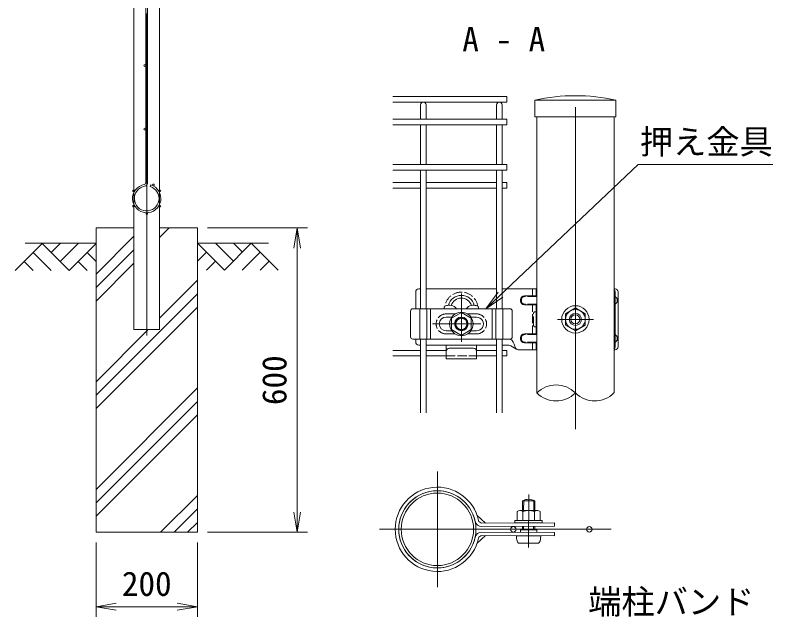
# Model space of a CAD drawing. Units: millimetres, scale not verified. Extents: x -4200 to 4200, y -2970 to 2970.
# Drawn here: x -563 to 932, y -673 to 513 of the extents above; entities that cross this region are included whole.
import ezdxf
from ezdxf.enums import TextEntityAlignment as Align

# ---------------------------------------------------------------- set-up
doc = ezdxf.new("R2010")
doc.units = ezdxf.units.MM
doc.header["$LTSCALE"] = 20
doc.linetypes.add('DASHED', pattern=[7.5, 6, -1.5])
doc.linetypes.add('USER1', pattern=[50.8, 31.75, -6.35, 6.35, -6.35])
for name, color, linetype, lineweight in [('0-0_D-TTL-TXT', 7, 'Continuous', 18), ('0-3_D-STR1', 1, 'Continuous', 18), ('0-4_D-BMK', 2, 'USER1', 13), ('0-5_D-STR2', 7, 'Continuous', 9), ('0-6_D-STR-DIM', 7, 'Continuous', 9), ('0-7_0', 7, 'Continuous', 9), ('0-8_D-BGD', 7, 'Continuous', 9), ('0-9_D-STR3', 3, 'Continuous', 13), ('0-A_D-STR-TXT', 7, 'Continuous', 9), ('0-E_D-STR4', 7, 'Continuous', 9), ('0-F_D-DCR-HCH', 7, 'Continuous', 9)]:
    doc.layers.add(name, color=color, linetype=linetype, lineweight=lineweight)
doc.styles.add('ＭＳ ゴシック', font='')
doc.styles.get('ＭＳ ゴシック').set_extended_font_data('MS Gothic')

# ---------------------------------------------------------------- blocks, each defined once
blk = doc.blocks.new('U31')
at = {"layer": '0-4_D-BMK'}
for p, q in [((-1500, -295.8), (-1500, 426)), ((0, 240), (0, -240)), ((236.5, 0), (-236.5, 0)), ((-1880, -60), (-1120, -60))]:
    blk.add_line(p, q, dxfattribs=at)
at = {"layer": '0-9_D-STR3'}
for p, q in [((-2060, 400), (-2036, 400)), ((-1964, 400), (-1036, 400)), ((-964, 400), (-508, 400)), ((-517.5, 400), (-517.5, 310)), ((508, 400), (522.4, 400)), ((-2100, 360), (-2100, 140)), ((-508, 310), (-670.1, 310)), ((522.4, -360), (522.4, 360)), ((561.1, -360), (561.1, 360)), ((-720, 260), (-720, 240)), ((510.5, 260), (510.5, 240)), ((-2169, 110), (-2169, -230)), ((-861, 140), (-2139, 140)), ((-2045.5, 140), (-2045.5, -260)), ((-1954, 140), (-1954, -260)), ((-1905, 140), (-1905, -260)), ((-1726, 140), (-1726, 160)), ((-1274, 140), (-1274, 160)), ((-1095, 140), (-1095, -260)), ((-1046, 140), (-1046, -260)), ((-954.5, 140), (-954.5, -260)), ((-831, 110), (-831, -230)), ((-508, 190), (-670.1, 190)), ((-517.5, -190), (-517.5, 190)), ((-517.5, 100), (-508, 100)), ((0, 150), (-130, 74.9)), ((0, 150), (130, 74.9)), ((-1626.2, 30), (-1700, 30)), ((-1300, 30), (-1373.8, 30)), ((-510.1, -80), (-510.1, 80)), ((-130, -74.9), (-130, 74.9)), ((130, -74.9), (130, 74.9)), ((0, -150), (-130, -74.9)), ((0, -150), (130, -74.9)), ((-1626.2, -150), (-1700, -150)), ((-1300, -150), (-1373.8, -150)), ((-508, -190), (-670.1, -190)), ((-517.5, -100), (-508, -100)), ((-2139, -260), (-861, -260)), ((-2100, -260), (-2100, -297.3)), ((-720, -260), (-720, -240)), ((510.5, -260), (510.5, -240)), ((-2036, -337.3), (-2060, -337.3)), ((-1710, -337.3), (-1964, -337.3)), ((-1700, -340), (-1300, -340)), ((-1700, -416.4), (-1700, -347.3)), ((-1660, -380), (-1340, -380)), ((-1300, -416.4), (-1300, -347.3)), ((-1290, -337.3), (-1036, -337.3)), ((-964, -337.3), (-900, -337.3)), ((-508, -310), (-670.1, -310)), ((-517.5, -400), (-517.5, -310)), ((-1700, -520), (-1700, -416.4)), ((-1300, -416.4), (-1300, -520)), ((-752.3, -400), (-508, -400)), ((508, -400), (522.4, -400)), ((-1700, -520), (-1300, -520))]:
    blk.add_line(p, q, dxfattribs=at)
at = {"layer": '0-9_D-STR3', "linetype": 'DASHED'}
for p, q in [((-563.5, 400), (-563.5, 300)), ((-508, 300), (-670.1, 300)), ((509.5, 300), (508, 300)), ((-710, 260), (-710, 240)), ((-508, 200), (-670.1, 200)), ((-563.5, -200), (-563.5, 200)), ((509.5, 200), (508, 200)), ((549.5, 240), (549.5, 260)), ((-529.5, 100), (-517.5, 100)), ((-1582, 71.5), (-1700, 71.5)), ((-1300, 71.5), (-1418, 71.5)), ((-549.5, -80), (-549.5, 80)), ((521.8, -80), (521.8, 80)), ((-1582, -191.5), (-1700, -191.5)), ((-1300, -191.5), (-1418, -191.5)), ((-529.5, -100), (-517.5, -100)), ((-710, -260), (-710, -240)), ((-508, -200), (-670.1, -200)), ((509.5, -200), (508, -200)), ((549.5, -240), (549.5, -260)), ((-508, -300), (-670.1, -300)), ((-563.5, -400), (-563.5, -300)), ((509.5, -300), (508, -300)), ((-1700, -480), (-1300, -480))]:
    blk.add_line(p, q, dxfattribs=at)
at = {"layer": '0-9_D-STR3'}
blk.add_lwpolyline([(-1370, -135.1), (-1500, -210.1), (-1630, -135.1), (-1630, 15.1), (-1500, 90.1), (-1370, 15.1)], close=True, dxfattribs=at)
for centre, radius in [((0, 0), 180), ((0, 0), 130), ((-1500, -60), 155), ((-1500, -60), 90), ((-1500, -60), 80), ((-1500, -60), 74), ((0, 0), 80), ((0, 0), 58.4)]:
    blk.add_circle(centre, radius, dxfattribs=at)
for centre, radius, start, end in [((-2060, 360), 40, 90, 180), ((521.1, 360), 40, 0, 88.20323), ((-1500, 140), 176, 90, 164.83919), ((-1500, 140), 176, 15.16081, 90), ((-670, 260), 50, 90.13848, 180), ((482.4, 360), 40, 0, 50.24468), ((-1500, 140), 140, 90, 161.88318), ((-1500, 140), 140, 18.11682, 90), ((-670, 240), 50, 180, 269.92922), ((460.5, 260), 50, 0, 18.35615), ((460.5, 240), 50, 341.64385, 0), ((-2139, 110), 30, 90, 180), ((-1735.1, 177.8), 20, 297.00649, 344.38101), ((-1659.5, 66.5), 120, 94.96654, 117.99904), ((-1659.5, 66.5), 120, 77.27818, 94.96654), ((-1659.5, 66.5), 120, 37.78277, 77.27818), ((-1340.5, 66.5), 120, 102.72182, 142.21723), ((-1340.5, 66.5), 120, 85.03346, 102.72182), ((-1340.5, 66.5), 120, 62.00096, 85.03346), ((-1264.9, 177.8), 20, 195.61899, 242.99351), ((-861, 110), 30, 0, 90), ((-1700, -60), 90, 90, 180), ((-1670, -32), 70, 54.69388, 62.36991), ((-1670, -32), 70, 54.69388, 62.36991), ((-1330, -32), 70, 117.63009, 125.30612), ((-1330, -32), 70, 117.63009, 125.30612), ((-1300, -60), 90, 269.99997, 90), ((-490.1, 80), 20, 153.31375, 180), ((-1700, -60), 90, 180, 270), ((-490.1, -80), 20, 180, 206.68625), ((-670, -240), 50, 90.07078, 180), ((-2139, -230), 30, 180, 270), ((-2060, -297.3), 40, 180, 270), ((-861, -230), 30, 270, 360), ((-934.3, -375), 140, 9.51023, 55.63601), ((-670, -260), 50, 180, 269.86152), ((460.5, -240), 50, 0, 18.35615), ((460.5, -260), 50, 341.64385, 0), ((-1710, -347.3), 10, 0, 90), ((-1660, -420), 40, 90, 180), ((-1340, -420), 40, 0, 90), ((-1290, -347.3), 10, 90, 180), ((-900.1, -477.3), 140, 47.19871, 89.95462), ((-737, -301.2), 100, 227.19871, 261.22936), ((-737, -342), 60, 189.51019, 255.27781), ((482.4, -360), 40, 309.75532, 0), ((521.1, -360), 40, 271.79677, 0)]:
    blk.add_arc(centre, radius, start, end, dxfattribs=at)
at = {"layer": '0-9_D-STR3', "linetype": 'DASHED'}
for centre, radius, start, end in [((-1500, 140), 218.2, 90, 171.45333), ((-1500, 140), 218.2, 8.54667, 90), ((-670, 260), 40, 90.15483, 180), ((509.5, 260), 40, 0, 90), ((-670, 240), 40, 180, 269.92087), ((509.5, 240), 40, 270, 0), ((-529.5, 80), 20, 90, 180), ((-1700, -60), 131.5, 90, 270), ((-1300, -60), 131.5, 270, 90), ((501.8, 80), 20, 0, 71.99643), ((-529.5, -80), 20, 180, 270), ((501.8, -80), 20, 288.00357, 0), ((-670, -240), 40, 90.07913, 180), ((-670, -260), 40, 180, 269.84517), ((509.5, -240), 40, 0, 90), ((509.5, -260), 40, 270, 0)]:
    blk.add_arc(centre, radius, start, end, dxfattribs=at)
blk = doc.blocks.new('_Open')
at = {"layer": '0-7_0'}
blk.add_line((-20, 3.33), (0, 0), dxfattribs=at)
blk.add_lwpolyline([(-20, -3.33), (0, 0), (-20, 0)], dxfattribs=at)

msp = doc.modelspace()

# ---------------------------------------------------------------- linework, layer by layer
at = {"layer": '0-3_D-STR1'}
for p, q in [((-328.87, 698.98), (-328.87, -106.02)), ((-278.07, -106.02), (-278.07, 698.98)), ((462.59, 345.72), (622.19, 345.72)), ((462.59, 312.72), (462.59, 345.72)), ((622.19, 345.72), (622.19, 312.72)), ((462.59, 312.72), (622.19, 312.72)), ((466.19, -231.18), (466.19, 312.72)), ((618.59, 312.72), (618.59, -231.18)), ((-328.87, -106.02), (-278.07, -106.02))]:
    msp.add_line(p, q, dxfattribs=at)
for radius in [76.2, 71.4]:
    msp.add_circle((270.01, -500.16), radius, dxfattribs=at)
msp.add_arc((542.39, -3.56), 358.28, 77.13052, 102.86948, dxfattribs=at)
at = {"layer": '0-4_D-BMK'}
for p, q in [((-303.47, -118.02), (-303.47, 1308.98)), ((542.39, -302.86), (542.39, 381.72)), ((270.01, -385.86), (270.01, -614.46)), ((449.9, -535.95), (450.41, -431.48)), ((612.91, -500.16), (155.71, -500.16))]:
    msp.add_line(p, q, dxfattribs=at)
at = {"layer": '0-5_D-STR2'}
for p, q in [((-305.27, 708.98), (-305.27, 183.11)), ((-301.67, 708.98), (-301.67, 183.11)), ((182.39, 352.92), (407.39, 352.92)), ((407.39, 342.12), (407.39, 352.92)), ((182.39, 342.12), (407.39, 342.12)), ((236.99, 308.22), (236.99, 336.72)), ((247.79, 308.22), (247.79, 336.72)), ((386.99, 308.22), (386.99, 336.72)), ((397.79, 308.22), (397.79, 336.72)), ((182.39, 308.22), (407.39, 308.22)), ((407.39, 297.42), (407.39, 308.22)), ((182.39, 297.42), (407.39, 297.42)), ((236.99, 218.82), (236.99, 297.42)), ((247.79, 218.82), (247.79, 297.42)), ((386.99, 218.82), (386.99, 297.42)), ((397.79, 218.82), (397.79, 297.42)), ((182.39, 218.82), (407.39, 218.82)), ((407.39, 208.02), (407.39, 218.82)), ((182.39, 208.02), (407.39, 208.02)), ((236.99, -65.28), (236.99, 208.02)), ((247.79, -65.28), (247.79, 208.02)), ((386.99, -65.28), (386.99, 208.02)), ((397.79, -65.28), (397.79, 208.02)), ((182.39, 183.24), (236.99, 183.24)), ((247.79, 183.24), (386.99, 183.24)), ((397.79, 183.24), (407.39, 183.24)), ((407.39, 172.44), (407.39, 183.24)), ((-296.5, 175.36), (-295.47, 178.81)), ((182.39, 172.44), (236.99, 172.44)), ((247.79, 172.44), (386.99, 172.44)), ((397.79, 172.44), (407.39, 172.44)), ((236.99, -270.57), (236.99, -125.28)), ((247.79, -270.57), (247.79, -125.28)), ((386.99, -270.57), (386.99, -125.28)), ((397.79, -270.57), (397.79, -125.28))]:
    msp.add_line(p, q, dxfattribs=at)
for centre, radius in [((-307.07, 413.98), 1.8), ((-307.07, 288.98), 1.8), ((-290.35, 178.74), 1.8), ((-329.28, 166.88), 1.8), ((-277.66, 166.88), 1.8), ((-329.28, 137.08), 1.8), ((-277.66, 137.08), 1.8), ((-303.47, 122.18), 1.8), ((420.01, -500.16), 5.4), ((570.01, -500.16), 5.4)]:
    msp.add_circle(centre, radius, dxfattribs=at)
for centre, radius, start, end in [((242.39, 336.72), 5.4, 0, 180), ((392.39, 336.72), 5.4, 0, 180), ((-303.47, 151.98), 28, 99.83934, 73.39579), ((-308.87, 183.11), 3.6, 279.83934, 0), ((-308.87, 183.11), 7.2, 279.83934, 0), ((-303.47, 151.98), 24.4, 99.83934, 73.39579)]:
    msp.add_arc(centre, radius, start, end, dxfattribs=at)
at = {"layer": '0-6_D-STR-DIM'}
for p, q in [((-183.47, 93.98), (13.51, 93.98)), ((-6.49, -466.02), (-6.49, 53.98)), ((182.39, -147.48), (236.99, -147.48)), ((247.79, -147.48), (287.67, -147.48)), ((347.11, -147.48), (386.99, -147.48)), ((397.79, -147.48), (407.39, -147.48)), ((407.39, -147.48), (407.39, -158.28)), ((182.39, -158.28), (236.99, -158.28)), ((247.79, -158.28), (287.39, -158.28)), ((347.39, -158.28), (386.99, -158.28)), ((397.79, -158.28), (407.39, -158.28)), ((-183.47, -506.02), (13.51, -506.02)), ((-403.47, -526.02), (-403.47, -672.66)), ((-203.47, -526.02), (-203.47, -672.66)), ((-363.47, -652.66), (-243.47, -652.66))]:
    msp.add_line(p, q, dxfattribs=at)
for centre, start, end in [((504.29, -269.52), 45.18146, 134.81854), ((504.29, -192.83), 225.18146, 314.81854), ((580.49, -192.83), 225.18146, 314.81854)]:
    msp.add_arc(centre, 54.05, start, end, dxfattribs=at)
at = {"layer": '0-8_D-BGD'}
for p, q in [((-543.47, 63.98), (-403.47, 63.98)), ((-63.47, 63.98), (-203.47, 63.98))]:
    msp.add_line(p, q, dxfattribs=at)
at = {"layer": '0-9_D-STR3'}
for p, q in [((438.27, -463.11), (438.35, -443.85)), ((438.35, -443.85), (462.35, -443.97)), ((440.3, -463.11), (440.38, -442.89)), ((460.24, -463.11), (460.32, -442.99)), ((462.28, -463.11), (462.35, -443.97)), ((432.8, -463.11), (467.44, -463.11)), ((348.23, -472.1), (364.87, -487.82)), ((427.64, -482.61), (427.64, -465.21)), ((438.89, -482.61), (438.89, -465.21)), ((461.39, -482.61), (461.39, -465.21)), ((472.64, -482.61), (472.64, -465.21)), ((357.97, -487.86), (500.98, -487.17)), ((423.14, -482.61), (423.14, -487.41)), ((423.14, -487.41), (477.14, -487.41)), ((427.64, -482.61), (472.64, -482.61)), ((501.01, -487.17), (501.01, -494.07)), ((358.01, -494.76), (501.01, -494.07)), ((358.01, -505.56), (501.01, -506.25)), ((434.12, -500.83), (434.09, -505.93)), ((434.12, -500.83), (466.03, -500.99)), ((438.07, -500.85), (438.1, -494.37)), ((440.1, -500.86), (440.13, -494.36)), ((460.04, -500.96), (460.07, -494.26)), ((462.07, -500.97), (462.1, -494.25)), ((466.03, -500.99), (466, -506.09)), ((501.01, -513.15), (501.01, -506.25)), ((348.23, -528.22), (364.87, -512.5)), ((357.97, -512.46), (500.98, -513.15)), ((426.01, -512.79), (474.01, -513.02)), ((430.44, -527.21), (469.44, -527.4))]:
    msp.add_line(p, q, dxfattribs=at)
msp.add_lwpolyline([(423.14, -482.61), (477.14, -482.61), (477.14, -487.41)], dxfattribs=at)
for centre, radius, start, end in [((270.01, -500.16), 83.1, 12.31982, 347.68018), ((270.01, -500.16), 76.2, 12.31982, 347.68018), ((450.24, -466.41), 25.5, 61.65072, 117.79569), ((433.26, -471.65), 8.55, 48.83491, 131.16509), ((450.14, -494.3), 31.18, 68.85295, 111.14705), ((467.01, -471.65), 8.55, 48.86505, 131.13495), ((357.94, -480.96), 13.8, 192.31982, 270.27679), ((357.94, -480.96), 6.9, 192.31982, 270.27679), ((357.94, -519.36), 13.8, 89.72321, 167.68018), ((357.94, -519.36), 6.9, 89.72321, 167.68018)]:
    msp.add_arc(centre, radius, start, end, dxfattribs=at)
for centre, start_param, end_param in [((430.51, -512.81), 1.5707963, 3.1415927), ((469.51, -513), 3.1415927, 4.712389)]:
    msp.add_ellipse(centre, major_axis=(0.07, 14.4), ratio=0.3125, start_param=start_param, end_param=end_param, dxfattribs=at)
at = {"layer": '0-A_D-STR-TXT'}
msp.add_lwpolyline([(932.03, 219.37), (666.36, 219.37), (367, -63.9)], dxfattribs=at)
at = {"layer": '0-E_D-STR4'}
for p, q in [((-328.87, 93.98), (-403.47, 93.98)), ((-403.47, 93.98), (-403.47, -506.02)), ((-203.47, 93.98), (-278.07, 93.98)), ((-203.47, 93.98), (-203.47, -506.02)), ((-203.47, -506.02), (-403.47, -506.02))]:
    msp.add_line(p, q, dxfattribs=at)
at = {"layer": '0-F_D-DCR-HCH'}
for p, q in [((-278.07, 75.29), (-259.38, 93.98)), ((-403.47, 2.93), (-328.87, 77.53)), ((-509.87, 63.24), (-563.08, 10.03)), ((-509.87, 63.24), (-456.66, 10.03)), ((-492.13, 45.5), (-474.39, 63.24)), ((-474.39, 27.77), (-438.92, 63.24)), ((-456.66, 10.03), (-403.44, 63.24)), ((-150.26, 10.77), (-203.47, 63.98)), ((-132.52, 28.51), (-168, 63.98)), ((-97.05, 63.98), (-150.26, 10.77)), ((-114.69, 46.15), (-132.52, 63.98)), ((-97.05, 63.98), (-43.84, 10.77)), ((-527.61, 45.5), (-491.97, 10.03)), ((-421.18, 45.5), (-403.44, 27.85)), ((-403.47, -23.59), (-328.87, 51.01)), ((-185.73, 46.24), (-203.47, 28.59)), ((-79.31, 46.24), (-114.95, 10.77)), ((-545.34, 27.77), (-527.52, 10.03)), ((-438.92, 27.77), (-421.1, 10.03)), ((-403.47, -50.11), (-328.87, 24.49)), ((-168, 28.51), (-185.82, 10.77)), ((-61.57, 28.51), (-79.39, 10.77)), ((-278.07, -83.81), (-203.47, -9.21)), ((-403.47, -235.72), (-203.47, -35.72)), ((-403.47, -262.24), (-203.47, -62.24)), ((-403.47, -209.21), (-300.29, -106.02)), ((-403.47, -421.34), (-203.47, -221.34)), ((-403.47, -447.86), (-203.47, -247.86)), ((-403.47, -474.37), (-203.47, -274.37)), ((-276.02, -506.02), (-203.47, -433.47)), ((-249.5, -506.02), (-203.47, -459.99)), ((-222.99, -506.02), (-203.47, -486.5))]:
    msp.add_line(p, q, dxfattribs=at)

# ---------------------------------------------------------------- block references
at = {"layer": '0-6_D-STR-DIM', "xscale": 2, "yscale": 2}
for p, rotation in [((-6.49, 93.98), 90), ((-6.49, -506.02), 270), ((-403.47, -652.66), 180)]:
    msp.add_blockref('_Open', p, dxfattribs=dict(at, rotation=rotation))
at = {"layer": '0-6_D-STR-DIM'}
for name, p, xscale, yscale in [('U31', (542.39, -86.28), 0.15, 0.15), ('_Open', (-203.47, -652.66), 2, 2)]:
    msp.add_blockref(name, p, dxfattribs=dict(at, xscale=xscale, yscale=yscale))
at = {"layer": '0-A_D-STR-TXT', "xscale": 2, "yscale": 2, "rotation": 223.41863}
msp.add_blockref('_Open', (365.55, -65.28), dxfattribs=at)

# ---------------------------------------------------------------- texts
at = {"layer": '0-0_D-TTL-TXT', "style": 'ＭＳ ゴシック'}
msp.add_text('A - A', height=48.09, dxfattribs=at).set_placement((319.27, 427.47), align=Align.BOTTOM_LEFT)
at = {"layer": '0-6_D-STR-DIM', "style": 'ＭＳ ゴシック'}
msp.add_text('600', height=48.09, rotation=90, dxfattribs=at).set_placement((-13.24, -255.27), align=Align.BOTTOM_LEFT)
msp.add_text('200', height=48.09, dxfattribs=at).set_placement((-352.47, -645.91), align=Align.BOTTOM_LEFT)
at = {"layer": '0-A_D-STR-TXT', "style": 'ＭＳ ゴシック'}
for s, p in [('押え金具', (669.58, 225.38)), ('端柱バンド', (567.65, -681.41))]:
    msp.add_text(s, height=48.09, dxfattribs=at).set_placement(p, align=Align.BOTTOM_LEFT)

doc.saveas('drawing.dxf')
